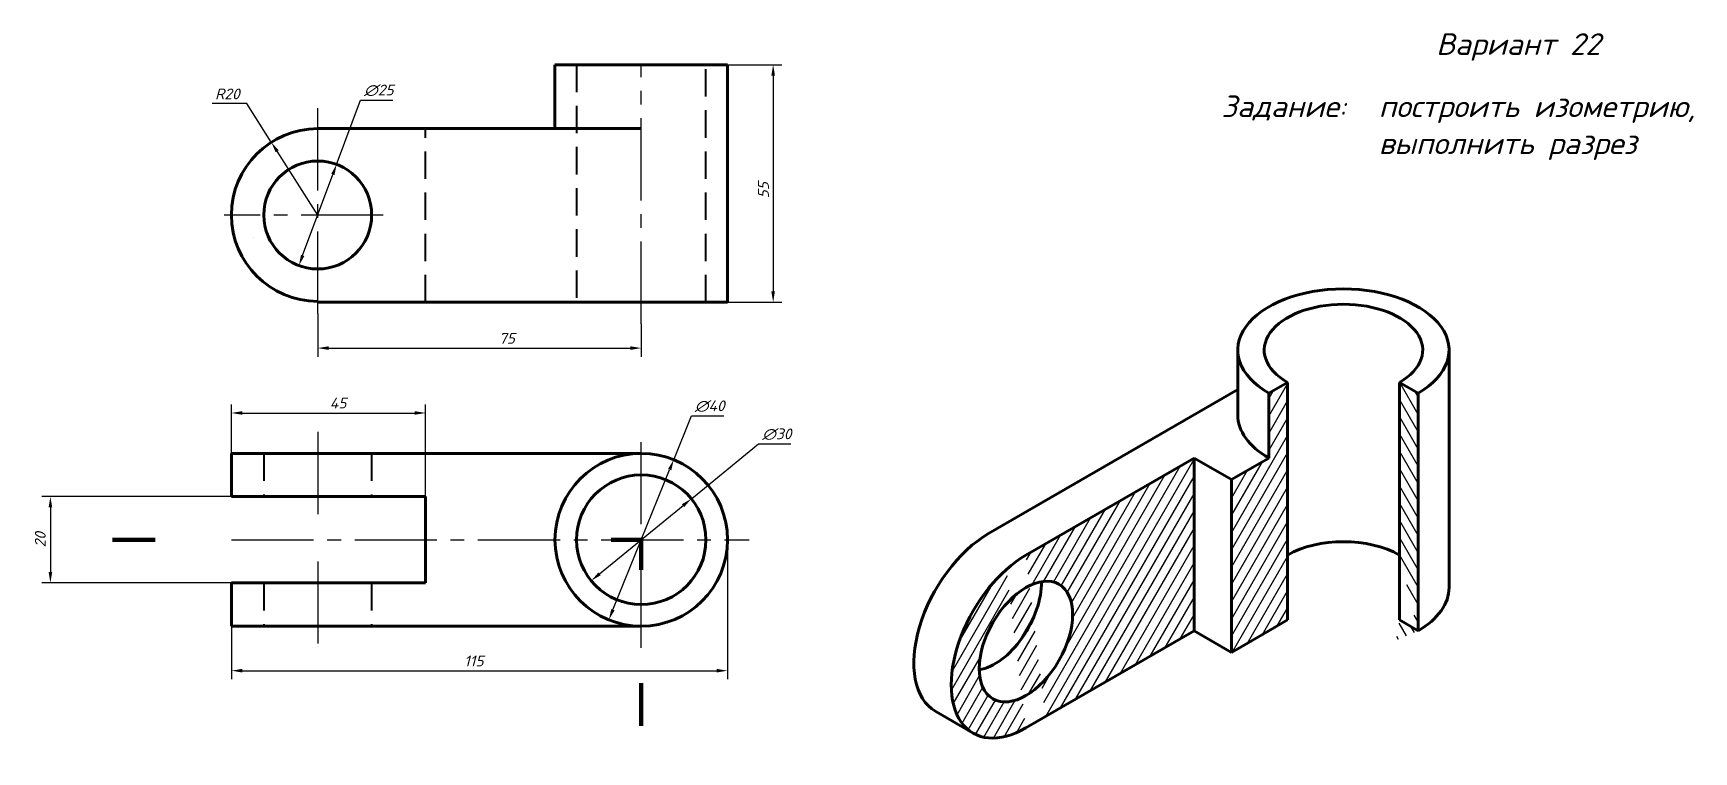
# Model space of a CAD drawing. Header units: millimetres. Extents: x 26 to 411, y 76 to 242.
import ezdxf

# ---------------------------------------------------------------- set-up
doc = ezdxf.new("R2010")
doc.units = ezdxf.units.MM
doc.linetypes.add('CENTER2', pattern=[28.575, 19.05, -3.175, 3.175, -3.175])
doc.linetypes.add('DASHED2', pattern=[9.525, 6.35, -3.175])
for name, color, linetype, lineweight in [('HIDE', 4, 'DASHED2', 40), ('OSI', 2, 'CENTER2', 30), ('osn', 3, 'Continuous', 80), ('razm', 6, 'Continuous', 30), ('tonk', 1, 'Continuous', 30)]:
    doc.layers.add(name, color=color, linetype=linetype, lineweight=lineweight)
doc.styles.add('наклон', font='simplex.shx', dxfattribs={"oblique": 15})
doc.dimstyles.new('разм', dxfattribs={"dimtxt": 2.5, "dimasz": 2.5, "dimexe": 2, "dimexo": 0, "dimgap": 1, "dimtad": 1, "dimdec": 0, "dimtxsty": 'наклон', "dimcen": 2.5, "dimadec": 0, "dimazin": 0, "dimtfac": 1, "dimtdec": 0, "dimtmove": 0, "dimatfit": 2, "dimfxl": 1, "dimarcsym": 0})
doc.dimstyles.new('разм$3', dxfattribs={"dimtxt": 2.5, "dimasz": 2.5, "dimexe": 2, "dimexo": 0, "dimgap": 1, "dimtad": 1, "dimtoh": 1, "dimdec": 0, "dimtxsty": 'наклон', "dimcen": 2.5, "dimadec": 0, "dimazin": 0, "dimtfac": 1, "dimtdec": 0, "dimtmove": 0, "dimatfit": 2, "dimfxl": 1, "dimarcsym": 0})
doc.dimstyles.new('разм$4', dxfattribs={"dimtxt": 2.5, "dimasz": 2.5, "dimexe": 2, "dimexo": 0, "dimgap": 1, "dimtad": 1, "dimtoh": 1, "dimdec": 0, "dimtxsty": 'наклон', "dimcen": 2.5, "dimadec": 0, "dimazin": 0, "dimtfac": 1, "dimtdec": 0, "dimtmove": 0, "dimatfit": 2, "dimfxl": 1, "dimarcsym": 0})

# ---------------------------------------------------------------- blocks, each defined once
blk = doc.blocks.new('*D17')
at = {"layer": 'Defpoints', "color": 0, "transparency": 16777216}
for p in [(187.36, 125.18), (72.36, 105.18), (187.36, 94.86)]:
    blk.add_point(p, dxfattribs=at)
at = {"layer": 'razm', "color": 0, "lineweight": -2, "transparency": 16777216}
for p, q in [((187.36, 125.18), (187.36, 92.86)), ((72.36, 105.18), (72.36, 92.86)), ((74.86, 94.86), (184.86, 94.86))]:
    blk.add_line(p, q, dxfattribs=at)
at = {"layer": 'razm', "color": 0, "transparency": 16777216}
for points in [[(74.86, 95.28), (74.86, 94.44), (72.36, 94.86)], [(184.86, 95.28), (184.86, 94.44), (187.36, 94.86)]]:
    blk.add_solid(points, dxfattribs=at)
at = {"layer": 'razm', "color": 0, "transparency": 16777216, "insert": (128.56, 97.11), "char_height": 2.5, "attachment_point": 5, "style": 'наклон'}
blk.add_mtext('115', dxfattribs=at)
blk = doc.blocks.new('*D18')
at = {"layer": 'Defpoints', "color": 0, "transparency": 16777216}
for p in [(96.73, 212.09), (88, 188.67)]:
    blk.add_point(p, dxfattribs=at)
at = {"layer": 'razm', "color": 0, "lineweight": -2, "transparency": 16777216}
for p, q in [((96.73, 212.09), (102.29, 226.99)), ((102.29, 226.99), (109.79, 226.99)), ((88.87, 191.01), (95.86, 209.75))]:
    blk.add_line(p, q, dxfattribs=at)
at = {"layer": 'razm', "color": 0, "transparency": 16777216}
for points in [[(95.47, 209.9), (96.25, 209.61), (96.73, 212.09)], [(88.48, 191.16), (89.26, 190.87), (88, 188.67)]]:
    blk.add_solid(points, dxfattribs=at)
at = {"layer": 'razm', "color": 0, "transparency": 16777216, "insert": (106.54, 229.24), "char_height": 2.5, "attachment_point": 5, "style": 'наклон'}
blk.add_mtext('∅25', dxfattribs=at)
blk = doc.blocks.new('*D19')
at = {"layer": 'Defpoints', "color": 0, "transparency": 16777216}
for p in [(92.36, 177.48), (167.36, 175.18), (167.36, 169.56)]:
    blk.add_point(p, dxfattribs=at)
at = {"layer": 'razm', "color": 0, "lineweight": -2, "transparency": 16777216}
for p, q in [((92.36, 177.48), (92.36, 167.56)), ((167.36, 175.18), (167.36, 167.56)), ((94.86, 169.56), (164.86, 169.56))]:
    blk.add_line(p, q, dxfattribs=at)
at = {"layer": 'razm', "color": 0, "transparency": 16777216}
for points in [[(94.86, 169.98), (94.86, 169.15), (92.36, 169.56)], [(164.86, 169.98), (164.86, 169.15), (167.36, 169.56)]]:
    blk.add_solid(points, dxfattribs=at)
at = {"layer": 'razm', "color": 0, "transparency": 16777216, "insert": (136.23, 171.81), "char_height": 2.5, "attachment_point": 5, "style": 'наклон'}
blk.add_mtext('75', dxfattribs=at)
blk = doc.blocks.new('*D20')
at = {"layer": 'Defpoints', "color": 0}
for p in [(117.36, 154.53), (72.36, 145.18), (117.36, 135.18)]:
    blk.add_point(p, dxfattribs=at)
at = {"layer": 'razm', "color": 0, "lineweight": -2}
for p, q in [((72.36, 145.18), (72.36, 156.53)), ((74.86, 154.53), (114.86, 154.53)), ((117.36, 135.18), (117.36, 156.53))]:
    blk.add_line(p, q, dxfattribs=at)
at = {"layer": 'razm', "color": 0}
for points in [[(74.86, 154.95), (74.86, 154.12), (72.36, 154.53)], [(114.86, 154.12), (114.86, 154.95), (117.36, 154.53)]]:
    blk.add_solid(points, dxfattribs=at)
at = {"layer": 'razm', "color": 0, "insert": (97.09, 156.83), "char_height": 2.5, "attachment_point": 5, "style": 'наклон'}
blk.add_mtext('45', dxfattribs=at)
blk = doc.blocks.new('*D21')
at = {"layer": 'Defpoints', "color": 0, "transparency": 16777216}
for p in [(178.98, 134.67), (155.74, 115.69)]:
    blk.add_point(p, dxfattribs=at)
at = {"layer": 'razm', "color": 0, "lineweight": -2, "transparency": 16777216}
for p, q in [((178.98, 134.67), (194.55, 147.37)), ((194.55, 147.37), (202.05, 147.37)), ((157.68, 117.28), (177.05, 133.08))]:
    blk.add_line(p, q, dxfattribs=at)
at = {"layer": 'razm', "color": 0, "transparency": 16777216}
for points in [[(176.78, 133.41), (177.31, 132.76), (178.98, 134.67)], [(157.42, 117.6), (157.94, 116.95), (155.74, 115.69)]]:
    blk.add_solid(points, dxfattribs=at)
at = {"layer": 'razm', "color": 0, "transparency": 16777216, "insert": (198.8, 149.62), "char_height": 2.5, "attachment_point": 5, "style": 'наклон'}
blk.add_mtext('∅30', dxfattribs=at)
blk = doc.blocks.new('*D22')
at = {"layer": 'Defpoints', "color": 0, "transparency": 16777216}
for p in [(174.88, 143.71), (159.85, 106.65)]:
    blk.add_point(p, dxfattribs=at)
at = {"layer": 'razm', "color": 0, "lineweight": -2, "transparency": 16777216}
for p, q in [((174.88, 143.71), (178.99, 153.86)), ((178.99, 153.86), (186.49, 153.86)), ((160.79, 108.96), (173.94, 141.4))]:
    blk.add_line(p, q, dxfattribs=at)
at = {"layer": 'razm', "color": 0, "transparency": 16777216}
for points in [[(173.55, 141.55), (174.33, 141.24), (174.88, 143.71)], [(160.4, 109.12), (161.17, 108.81), (159.85, 106.65)]]:
    blk.add_solid(points, dxfattribs=at)
at = {"layer": 'razm', "color": 0, "transparency": 16777216, "insert": (183.24, 156.11), "char_height": 2.5, "attachment_point": 5, "style": 'наклон'}
blk.add_mtext('∅40', dxfattribs=at)
blk = doc.blocks.new('*D23')
at = {"layer": 'Defpoints', "color": 0, "transparency": 16777216}
for p in [(187.36, 235.18), (187.36, 180.18), (197.94, 180.18)]:
    blk.add_point(p, dxfattribs=at)
at = {"layer": 'razm', "color": 0, "lineweight": -2, "transparency": 16777216}
for p, q in [((187.36, 235.18), (199.94, 235.18)), ((197.94, 232.68), (197.94, 182.68)), ((187.36, 180.18), (199.94, 180.18))]:
    blk.add_line(p, q, dxfattribs=at)
at = {"layer": 'razm', "color": 0, "transparency": 16777216}
for points in [[(197.52, 232.68), (198.35, 232.68), (197.94, 235.18)], [(197.52, 182.68), (198.35, 182.68), (197.94, 180.18)]]:
    blk.add_solid(points, dxfattribs=at)
at = {"layer": 'razm', "color": 0, "transparency": 16777216, "insert": (195.69, 206.13), "char_height": 2.5, "attachment_point": 5, "rotation": 90, "style": 'наклон'}
blk.add_mtext('55', dxfattribs=at)
blk = doc.blocks.new('*D24')
at = {"layer": 'Defpoints', "color": 0}
for p in [(72.36, 135.18), (30.39, 115.18), (72.36, 115.18)]:
    blk.add_point(p, dxfattribs=at)
at = {"layer": 'razm', "color": 0, "lineweight": -2}
for p, q in [((72.36, 135.18), (28.39, 135.18)), ((30.39, 132.68), (30.39, 117.68)), ((72.36, 115.18), (28.39, 115.18))]:
    blk.add_line(p, q, dxfattribs=at)
at = {"layer": 'razm', "color": 0}
for points in [[(30.81, 132.68), (29.98, 132.68), (30.39, 135.18)], [(29.98, 117.68), (30.81, 117.68), (30.39, 115.18)]]:
    blk.add_solid(points, dxfattribs=at)
at = {"layer": 'razm', "color": 0, "insert": (28.05, 125.18), "char_height": 2.5, "attachment_point": 5, "rotation": 90, "style": 'наклон'}
blk.add_mtext('20', dxfattribs=at)
blk = doc.blocks.new('*D25')
at = {"layer": 'Defpoints', "color": 0, "transparency": 16777216}
for p in [(81.6, 217.24), (92.36, 200.38)]:
    blk.add_point(p, dxfattribs=at)
at = {"layer": 'razm', "color": 0, "lineweight": -2, "transparency": 16777216}
for p, q in [((75.9, 226.17), (67.93, 226.17)), ((81.6, 217.24), (75.9, 226.17)), ((92.36, 200.38), (82.95, 215.13))]:
    blk.add_line(p, q, dxfattribs=at)
at = {"layer": 'razm', "color": 0, "transparency": 16777216}
blk.add_solid([(83.3, 215.36), (82.6, 214.91), (81.6, 217.24)], dxfattribs=at)
at = {"layer": 'razm', "color": 0, "transparency": 16777216, "insert": (71.42, 228.42), "char_height": 2.5, "attachment_point": 5, "style": 'наклон'}
blk.add_mtext('R20', dxfattribs=at)

msp = doc.modelspace()

# ---------------------------------------------------------------- hatches: boundary and pattern name
at = {"layer": 'tonk'}
h = msp.add_hatch(dxfattribs=at)
h.set_pattern_fill('', color=256, scale=2, angle=60, pattern_type=0)
h.set_pattern_definition([(60, (0, 0), (-1.732051, 1), [])])
edge = h.paths.add_edge_path()
edge.add_ellipse((256.53, 101.61), major_axis=(12.25, 21.21), ratio=0.57735, start_angle=180, end_angle=225)
edge.add_ellipse((256.53, 101.61), major_axis=(12.25, 21.21), ratio=0.57735, start_angle=45, end_angle=180)
edge.add_line((256.53, 121.61), (295.5, 144.11))
edge.add_line((295.5, 144.11), (295.5, 104.11))
edge.add_line((256.53, 81.61), (295.5, 104.11))
edge = h.paths.add_edge_path(flags=16)
edge.add_ellipse((256.53, 101.61), major_axis=(7.65, 13.26), ratio=0.57735, start_angle=136.4378, end_angle=385.5813)
edge.add_ellipse((256.53, 101.61), major_axis=(7.65, 13.26), ratio=0.57735, start_angle=25.5813, end_angle=136.4378)
h.paths.add_polyline_path([(304.16, 139.11), (312.82, 144.11), (312.82, 159.11), (317.15, 161.61), (317.15, 121.62), (317.15, 106.61), (304.16, 99.11)])
h = msp.add_hatch(dxfattribs=at)
h.set_pattern_fill('', color=256, scale=2, angle=300, pattern_type=0)
h.set_pattern_definition([(300, (0, 0), (1.732051, 1), [])])
edge = h.paths.add_edge_path()
edge.add_ellipse((330.14, 114.12), major_axis=(24.49, 0), ratio=0.57735, start_angle=314.9797, end_angle=315)
edge.add_line((343.13, 106.61), (347.46, 104.12))
edge.add_line((343.13, 121.62), (343.13, 106.61))
edge.add_line((343.13, 161.61), (343.13, 121.62))
edge.add_line((343.13, 161.61), (347.46, 159.11))
edge.add_line((347.46, 159.11), (347.46, 104.12))

# ---------------------------------------------------------------- linework, layer by layer
at = {"layer": 'HIDE'}
for p, q in [((152.36, 235.18), (152.36, 180.18)), ((182.36, 180.18), (182.36, 235.18)), ((117.36, 180.18), (117.36, 220.38)), ((79.86, 145.18), (79.86, 135.18)), ((104.86, 145.18), (104.86, 135.18)), ((79.86, 115.18), (79.86, 105.18)), ((104.86, 115.18), (104.86, 105.18))]:
    msp.add_line(p, q, dxfattribs=at)
at = {"layer": 'OSI'}
for p, q in [((167.36, 175.18), (167.36, 235.18)), ((92.36, 177.48), (92.36, 226.34)), ((107.56, 200.38), (70.68, 200.38)), ((92.36, 150.18), (92.36, 130.18)), ((167.36, 100.18), (167.36, 150.18)), ((72.36, 125.18), (192.36, 125.18)), ((92.36, 120.18), (92.36, 100.18))]:
    msp.add_line(p, q, dxfattribs=at)
at = {"layer": 'osn'}
for p, q in [((187.36, 235.18), (147.36, 235.18)), ((147.36, 235.18), (147.36, 220.38)), ((187.36, 180.18), (187.36, 235.18)), ((167.36, 220.38), (92.36, 220.38)), ((77.36, 195.18), (77.36, 195.18)), ((92.36, 180.18), (187.36, 180.18)), ((305.65, 169.11), (305.65, 154.11)), ((354.64, 169.11), (354.64, 114.12)), ((305.65, 159.97), (247.87, 126.61)), ((317.15, 161.61), (312.82, 159.11)), ((312.82, 159.11), (312.82, 144.11)), ((317.15, 161.61), (317.15, 106.61)), ((343.13, 161.61), (347.46, 159.11)), ((343.13, 161.61), (343.13, 106.61)), ((347.46, 159.11), (347.46, 144.11)), ((167.36, 145.18), (72.36, 145.18)), ((72.36, 145.18), (72.36, 135.18)), ((256.53, 121.61), (295.5, 144.11)), ((295.5, 144.11), (304.16, 139.11)), ((295.5, 144.11), (295.5, 104.11)), ((304.16, 139.11), (312.82, 144.11)), ((347.46, 144.11), (347.46, 104.11)), ((304.16, 139.11), (304.16, 99.11)), ((72.36, 135.18), (117.36, 135.18)), ((117.36, 135.18), (117.36, 115.18)), ((187.36, 125.18), (187.36, 125.18)), ((117.36, 115.18), (72.36, 115.18)), ((72.36, 115.18), (72.36, 105.18)), ((72.36, 105.18), (167.36, 105.18)), ((256.53, 81.61), (295.5, 104.11)), ((295.5, 104.11), (304.16, 99.11)), ((304.16, 99.11), (312.82, 104.11)), ((317.15, 106.61), (312.82, 104.11)), ((343.13, 106.61), (347.46, 104.11)), ((235.62, 85.4), (244.28, 80.4))]:
    msp.add_line(p, q, dxfattribs=at)
at = {"layer": 'osn', "const_width": 1}
for points in [[(44.74, 125.18), (54.74, 125.18)], [(167.36, 125.18), (160.36, 125.18)], [(167.36, 118.18), (167.36, 125.18)], [(167.36, 82.04), (167.36, 92.04)]]:
    msp.add_lwpolyline(points, dxfattribs=at)
at = {"layer": 'osn'}
for centre, radius in [((92.36, 200.38), 12.5), ((167.36, 125.18), 15)]:
    msp.add_circle(centre, radius, dxfattribs=at)
for centre, start, end in [((92.36, 200.38), 90, 270), ((167.36, 125.18), 90, 180), ((167.36, 125.18), 0, 90), ((167.36, 125.18), 180, 270), ((167.36, 125.18), 270, 0)]:
    msp.add_arc(centre, 20, start, end, dxfattribs=at)
for centre, major_axis, start_param, end_param in [((330.14, 169.11), (24.49, 0), 5.497787, 10.210176), ((330.14, 169.11), (18.37, 0), 5.497787, 10.210176), ((330.14, 154.11), (24.49, 0), 3.141593, 3.926991), ((247.87, 106.61), (12.25, 21.21), 0.785398, 3.141593), ((330.14, 114.12), (18.37, 0), 0.785398, 2.356194), ((256.53, 101.61), (12.25, 21.21), 0.785398, 3.926991), ((249.31, 108.92), (7.65, 13.26), 3.588071, 5.522881), ((330.14, 114.12), (24.49, 0), 5.497433, 6.283185)]:
    msp.add_ellipse(centre, major_axis=major_axis, ratio=0.57735, start_param=start_param, end_param=end_param, dxfattribs=at)
msp.add_ellipse((256.53, 101.61), major_axis=(7.65, 13.26), ratio=0.57735, dxfattribs=at)

# ---------------------------------------------------------------- texts
at = {"layer": 'tonk', "style": 'наклон', "oblique": 15}
for s, p in [('Вариант 22', (351.62, 237.46)), ('Задание: ', (301.81, 223.05)), ('построить изометрию,', (338.31, 223.05)), ('выполнить разрез', (338.31, 214.48))]:
    msp.add_text(s, height=5, dxfattribs=at).set_placement(p)

# ---------------------------------------------------------------- dimensions: what is measured, and where the dimension line sits
at = {"layer": 'razm'}
for base, p1, p2, picture, middle in [((197.94, 180.18), (187.36, 235.18), (187.36, 180.18), '*D23', (197.94, 206.13)), ((30.39, 115.18), (72.36, 135.18), (72.36, 115.18), '*D24', (30.39, 125.18))]:
    dim = msp.add_linear_dim(base=base, p1=p1, p2=p2, angle=90, dimstyle='разм', dxfattribs=at)
    dim.commit()
    dim.dimension.update_dxf_attribs({"geometry": picture, "text_midpoint": middle, "dimtype": 160})
dim = msp.add_radius_dim(center=(92.36, 200.38), mpoint=(81.6, 217.24), dimstyle='разм$4', dxfattribs=at)
dim.commit()
dim.dimension.update_dxf_attribs({"geometry": '*D25', "text_midpoint": (71.42, 226.17), "dimtype": 164})
for p1, p2, picture, middle in [((88, 188.67), (96.73, 212.09), '*D18', (106.54, 226.99)), ((159.85, 106.65), (174.88, 143.71), '*D22', (183.24, 153.86)), ((155.74, 115.69), (178.98, 134.67), '*D21', (198.8, 147.37))]:
    dim = msp.add_diameter_dim_2p(p1=p1, p2=p2, dimstyle='разм$3', dxfattribs=at)
    dim.commit()
    dim.dimension.update_dxf_attribs({"geometry": picture, "text_midpoint": middle, "dimtype": 163})
for base, p1, p2, picture, middle in [((167.36, 169.56), (92.36, 177.48), (167.36, 175.18), '*D19', (136.23, 169.56)), ((117.36, 154.53), (72.36, 145.18), (117.36, 135.18), '*D20', (97.09, 154.53)), ((187.36, 94.86), (72.36, 105.18), (187.36, 125.18), '*D17', (128.56, 94.86))]:
    dim = msp.add_linear_dim(base=base, p1=p1, p2=p2, dimstyle='разм', dxfattribs=at)
    dim.commit()
    dim.dimension.update_dxf_attribs({"geometry": picture, "text_midpoint": middle, "dimtype": 160})

doc.saveas('drawing.dxf')
